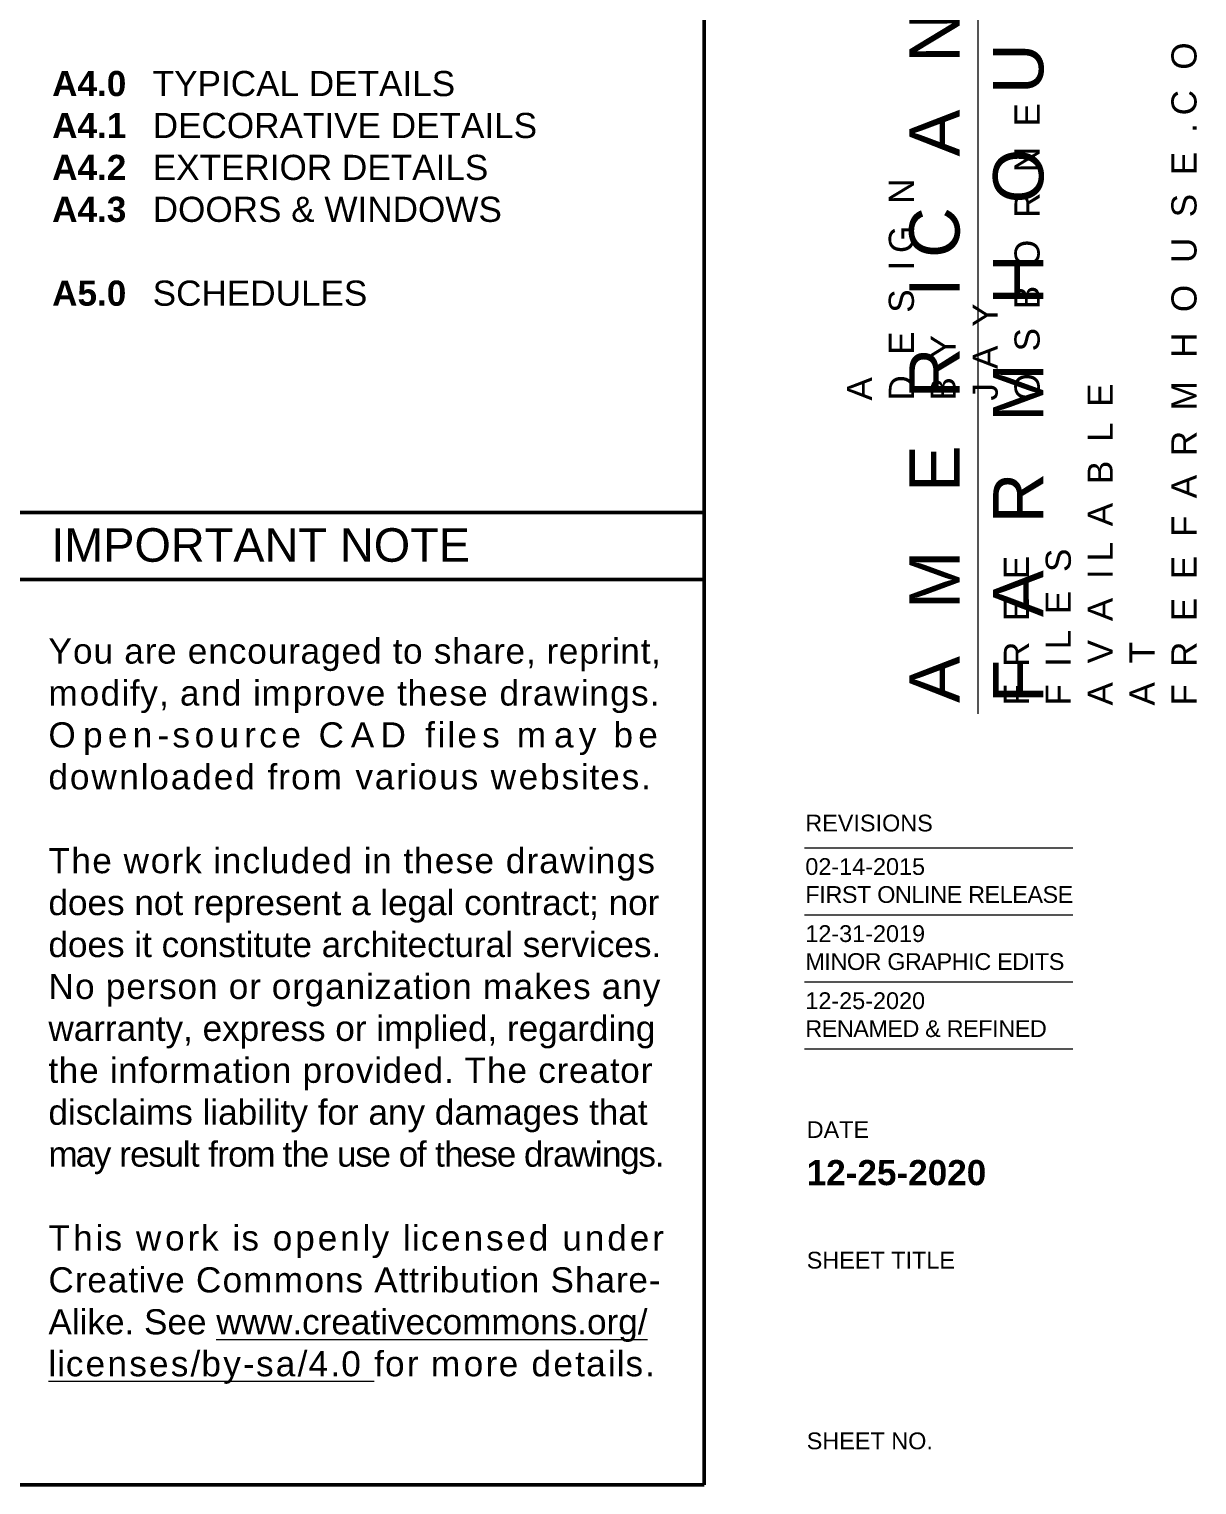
# Model space of a CAD drawing. Header units: inches. Extents: x -54 to 15382, y 469 to 41738.
# Drawn here: x 2445 to 3281, y 10431 to 11472 of the extents above; entities that cross this region are included whole.
import ezdxf

# ---------------------------------------------------------------- set-up
doc = ezdxf.new("R2010")
doc.units = ezdxf.units.IN
doc.header["$MEASUREMENT"] = 0
doc.layers.get('0').update_dxf_attribs({"lineweight": 9})
for name, color, linetype, lineweight in [('2', 7, 'Continuous', 18), ('5', 7, 'Continuous', 50), ('A-TEXTx', 7, 'Continuous', 18), ('TB-11x17', 7, 'Continuous', 50)]:
    doc.layers.add(name, color=color, linetype=linetype, lineweight=lineweight)
doc.styles.get("Standard").update_dxf_attribs({"font": 'arial.ttf'})

msp = doc.modelspace()

# ---------------------------------------------------------------- linework, layer by layer
at = {"layer": '2', "lineweight": 9, "ltscale": 0.1}
for p, q in [((3123.969982, 11971.0806668), (3123.969982, 10982.276289)), ((3000.0000785, 10886.5008975), (3192.0000785, 10886.5008975)), ((3000.0000785, 10838.5008975), (3192.0000785, 10838.5008975)), ((3000.0000785, 10790.5008975), (3192.0000785, 10790.5008975)), ((3000.0000785, 10742.5008975), (3192.0000785, 10742.5008975))]:
    msp.add_line(p, q, dxfattribs=at)
at = {"layer": '5', "ltscale": 0.25}
for p, q in [((2928.0000785, 10430.5008975), (2928.0000785, 12254.5008975)), ((144.0000785, 10430.5008975), (2928.0000785, 10430.5008975))]:
    msp.add_line(p, q, dxfattribs=at)
at = {"layer": '5', "ltscale": 0.1}
for p, q in [((2424.0000785, 11126.5008975), (2928.0000785, 11126.5008975)), ((2424.0000785, 11078.5008975), (2928.0000785, 11078.5008975))]:
    msp.add_line(p, q, dxfattribs=at)

# ---------------------------------------------------------------- texts
at = {"ltscale": 0.5, "insert": (2460.5765713, 11115.2479591), "char_height": 24, "attachment_point": 1}
msp.add_mtext('{IMPORTANT NOTE}', dxfattribs=at)
at = {"layer": 'A-TEXTx', "ltscale": 0.5, "char_height": 18}
for s, insert, width, attachment_point in [('{\\fArial|b0|i0|c0|p34;\\H1.33333x;SHEET INDEX\\fArial|b1|i0|c0|p34;\\P\\P\\H0.75x;A0.0\\fArial|b0|i0|c0|p34;^ICOVER PAGE\\P\\fArial|b1|i0|c0|p34;A0.1\\fArial|b0|i0|c0|p34; ^IPROJECT INFORMATION\\P\\fArial|b1|i0|c0|p34;A0.2\\fArial|b0|i0|c0|p34; ^IGENERAL NOTES\\P\\P\\fArial|b1|i0|c0|p34;A1.0\\fArial|b0|i0|c0|p34; ^ISITE PLAN\\P\\fArial|b1|i0|c0|p34;A1.1\\fArial|b0|i0|c0|p34; ^I\\H0.999997x;FOUNDATION PLAN\\P\\fArial|b1|i0|c0|p34;A1.2\\fArial|b0|i0|c0|p34; ^I\\H0.999997x;1ST FLOOR PLAN\\P\\fArial|b1|i0|c0|p34;A1.3\\fArial|b0|i0|c0|p34; ^I\\H0.999997x;2ND FLOOR PLAN\\P\\fArial|b1|i0|c0|p34;A1.4\\fArial|b0|i0|c0|p34; ^IROOF PLAN\\P\\fArial|b1|i0|c0|p34;A1.5\\fArial|b0|i0|c0|p34; ^I1ST RCP/ELECTRICAL\\P\\fArial|b1|i0|c0|p34;A1.6\\fArial|b0|i0|c0|p34; ^I2ND RCP/ELECTRICAL\\P\\fArial|b1|i0|c0|p34;A1.7\\fArial|b0|i0|c0|p34; ^IDETAIL PLANS\\P\\P\\fArial|b1|i0|c0|p34;A2.0\\fArial|b0|i0|c0|p34; ^ISOUTH ELEVATION\\P\\fArial|b1|i0|c0|p34;A2.1\\fArial|b0|i0|c0|p34; ^IWEST ELEVATION \\P\\fArial|b1|i0|c0|p34;A2.2\\fArial|b0|i0|c0|p34;  ^INORTH ELEVATION \\P\\fArial|b1|i0|c0|p34;A2.3\\fArial|b0|i0|c0|p34; ^IEAST ELEVATION \\P\\fArial|b1|i0|c0|p34;A2.4\\fArial|b0|i0|c0|p34; ^IINTERIOR ELEVATIONS\\P\\fArial|b1|i0|c0|p34;A2.5\\fArial|b0|i0|c0|p34; ^IINTERIOR ELEVATIONS\\P\\P\\fArial|b1|i0|c0|p34;A3.0\\fArial|b0|i0|c0|p34; ^ILONGITUDINAL SECTION\\P\\fArial|b1|i0|c0|p34;A3.1\\fArial|b0|i0|c0|p34; ^ITRANSVERSE SECTION\\P\\fArial|b1|i0|c0|p34;A3.2\\fArial|b0|i0|c0|p34; ^ITRANSVERSE SECTION\\P\\P\\fArial|b1|i0|c0|p34;A4.0\\fArial|b0|i0|c0|p34; ^ITYPICAL DETAILS\\P\\fArial|b1|i0|c0|p34;A4.1\\fArial|b0|i0|c0|p34; ^IDECORATIVE DETAILS\\P\\fArial|b1|i0|c0|p34;A4.2\\fArial|b0|i0|c0|p34; ^IEXTERIOR DETAILS\\P\\fArial|b1|i0|c0|p34;A4.3\\fArial|b0|i0|c0|p34;^IDOORS & WINDOWS\\P\\P\\fArial|b1|i0|c0|p34;A5.0\\fArial|b0|i0|c0|p34; ^ISCHEDULES}', (2461.2285156, 12242.6833263), 576.580922634, 1), ('{\\T1.05;You are encouraged to share, reprint,\\T1; \\T1.07;modify, and improve these drawings.\\T1; \\T1.27;Open-source CAD files may be \\T1.1;downloaded from various websites.\\T1; \\P\\fLucida Grande|b0|i0|c0|p34;\\P\\fArial|b0|i0|c0|p34;\\T1.07;The work included in these drawings\\fArial|b0|i0|c1|p0;\\T1; does not represent a legal contract; nor does it constitute architectural services. \\T1.05;No person or organization makes any\\T1; warranty, express or implied, regarding \\T1.05;the information provided. The creator\\T1; disclaims liability for any damages that \\T0.93;may result from the use of these drawings.\\P\\P\\T1.15;This work is openly licensed under\\T1;  \\T1.05;Creative Commons Attribution Share-\\T1; Alike. See \\Lwww.creativecommons.org/\\P\\T1.12;licenses/by-sa/4.0\\l for more details.}', (2458.5680555, 11036.3294646), 448.355817992, 1), ('{\\fArial|b1|i0|c0|p34;12-25-2020}', (3001.4894768, 10644.7641175), 203.811716726, 7)]:
    msp.add_mtext(s, dxfattribs=dict(at, insert=insert, width=width, attachment_point=attachment_point))
at = {"layer": 'A-TEXTx', "width": 0.474864075, "attachment_point": 1, "rotation": 90}
for s, insert, char_height in [('{\\fArial|b0|i0|c0|p18;\\T2;AMERICAN FARMHOUSE}', (3074.9853684, 10990.1974557), 36), ('{\\fArial|b0|i0|c0|p18;\\T1.8;FREE FILES AVAILABLE AT FREEFARMHOUSE.COM}', (3142.6264809, 10988.3202287), 18), ('{\\fArial|b0|i0|c0|p18;\\T1.8;A DESIGN BY JAY OSBORNE}', (3030.2662767, 11206.5936325), 18)]:
    msp.add_mtext(s, dxfattribs=dict(at, insert=insert, char_height=char_height))
at = {"layer": 'A-TEXTx', "char_height": 12, "attachment_point": 1}
for s, insert, width in [('{REVISIONS}', (3000.525282, 10910.2280401), 3.324282936), ('{02-14-2015\\P\\T0.97;FIRST ONLINE RELEASE}', (3000.525282, 10879.0814342), 301.285070397), ('{12-31-2019\\P\\T0.97;MINOR GRAPHIC EDITS}', (3000.525282, 10831.0814342), 301.285070397), ('{12-25-2020\\P\\T0.97;RENAMED & REFINED}', (3000.525282, 10783.0814342), 301.285070397), ('DATE', (3001.525282, 10690.7958236), 3.324282936), ('SHEET TITLE', (3001.525282, 10597.3509908), 208.543840469)]:
    msp.add_mtext(s, dxfattribs=dict(at, insert=insert, width=width))
at = {"layer": 'TB-11x17', "insert": (3001.525282, 10468.002284), "char_height": 12, "width": 208.543840469, "attachment_point": 1}
msp.add_mtext('{SHEET NO.}', dxfattribs=at)

doc.saveas('drawing.dxf')
